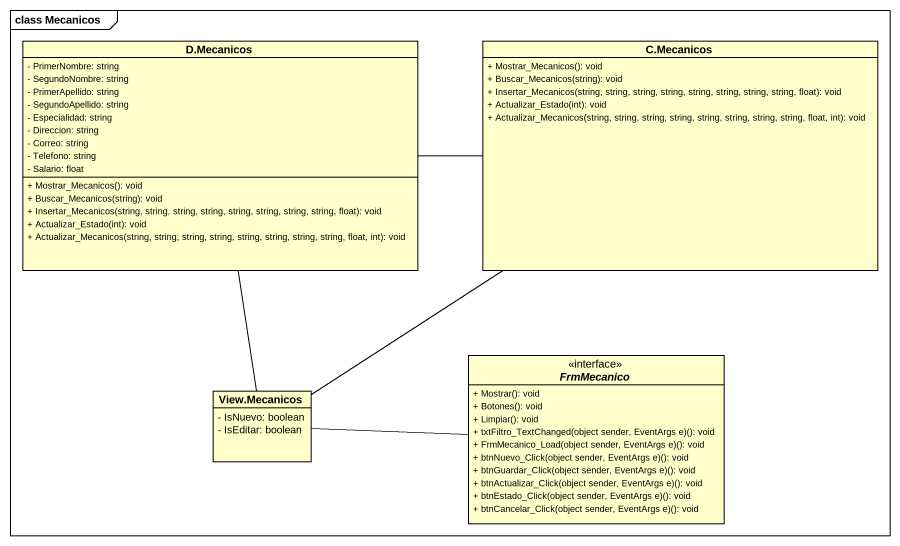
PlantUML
@startuml
mainframe class Mecanicos
hide circle
hide empty members
skinparam classAttributeIconSize 0
class "D.Mecanicos" as D_Mecanicos {
  - PrimerNombre: string
  - SegundoNombre: string
  - PrimerApellido: string
  - SegundoApellido: string
  - Especialidad: string
  - Direccion: string
  - Correo: string
  - Telefono: string
  - Salario: float
  + Mostrar_Mecanicos(): void
  + Buscar_Mecanicos(string): void
  + Insertar_Mecanicos(string, string, string, string, string, string, string, string, float): void
  + Actualizar_Estado(int): void
  + Actualizar_Mecanicos(string, string, string, string, string, string, string, string, float, int): void
}
class "C.Mecanicos" as C_Mecanicos {
  + Mostrar_Mecanicos(): void
  + Buscar_Mecanicos(string): void
  + Insertar_Mecanicos(string, string, string, string, string, string, string, string, float): void
  + Actualizar_Estado(int): void
  + Actualizar_Mecanicos(string, string, string, string, string, string, string, string, float, int): void
}
interface FrmMecanico {
  + Mostrar(): void
  + Botones(): void
  + Limpiar(): void
  + txtFiltro_TextChanged(object sender, EventArgs e)(): void
  + FrmMecanico_Load(object sender, EventArgs e)(): void
  + btnNuevo_Click(object sender, EventArgs e)(): void
  + btnGuardar_Click(object sender, EventArgs e)(): void
  + btnActualizar_Click(object sender, EventArgs e)(): void
  + btnEstado_Click(object sender, EventArgs e)(): void
  + btnCancelar_Click(object sender, EventArgs e)(): void
}
class "View.Mecanicos" as View_Mecanicos {
  - IsNuevo: boolean
  - IsEditar: boolean
}
D_Mecanicos -right- C_Mecanicos
D_Mecanicos -- View_Mecanicos
View_Mecanicos -up- C_Mecanicos
View_Mecanicos -right- FrmMecanico
@enduml
